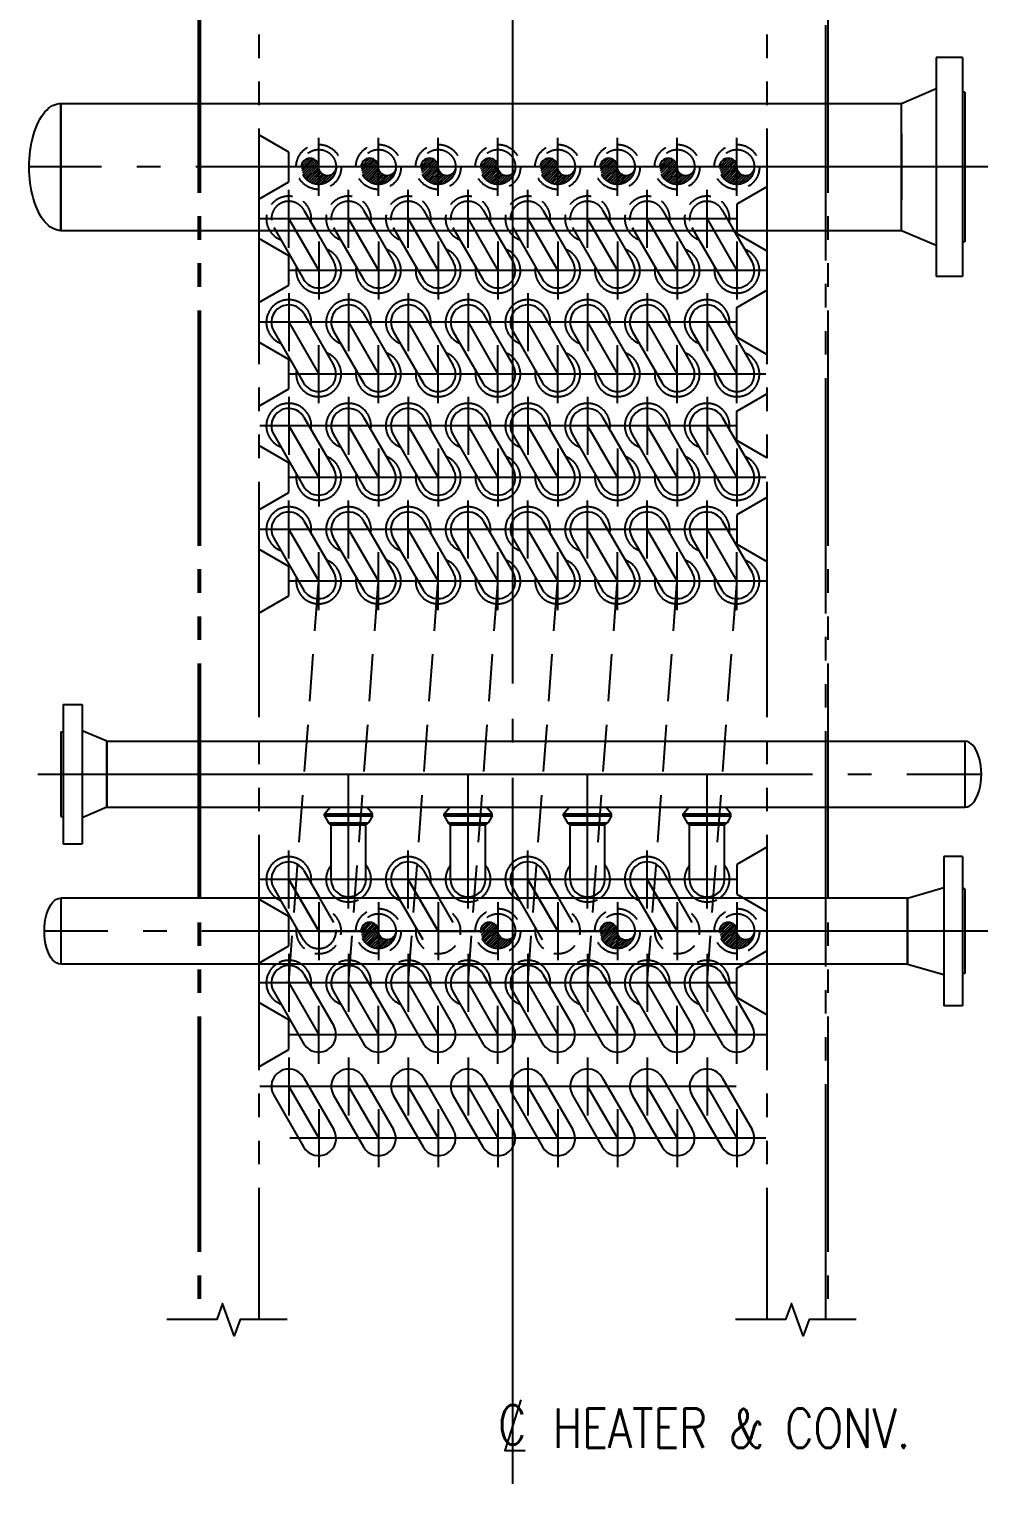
# Model space of a CAD drawing. Header units: millimetres. Extents: x 0 to 91981, y -132907 to 77676.
# Drawn here: x 65649 to 68095, y 48032 to 51741 of the extents above; entities that cross this region are included whole.
import ezdxf
from ezdxf.enums import TextEntityAlignment as Align

# ---------------------------------------------------------------- set-up
doc = ezdxf.new("R2010")
doc.units = ezdxf.units.MM
doc.header["$LTSCALE"] = 60
for name, pattern in [('JNK-CENTER', [34, 30, -1.5, 1, -1.5]), ('JNK-HIDDEN', [3, 2, -1]), ('JNK-PHANTOM', [15, 10, -1, 1, -1, 1, -1])]:
    doc.linetypes.add(name, pattern=pattern)
for name, color, linetype in [('CEN-R', 1, 'JNK-CENTER'), ('CON-G', 3, 'Continuous'), ('CON-W', 7, 'Continuous'), ('CON-Y', 2, 'Continuous'), ('Dim-W', 7, 'Continuous'), ('HID-Y', 2, 'JNK-HIDDEN'), ('PHA-M', 6, 'JNK-PHANTOM'), ('PHA-W', 7, 'JNK-PHANTOM'), ('TITLE', 7, 'Continuous')]:
    doc.layers.add(name, color=color, linetype=linetype)
doc.layers.add('CONT-G', color=3, linetype='Continuous', lineweight=25)
doc.styles.add('SIMPLEX', font='simplex.shx', dxfattribs={"width": 0.8})

# ---------------------------------------------------------------- blocks, each defined once
blk = doc.blocks.new("6'' 600#")
at = {"layer": 'CEN-R'}
blk.add_line((-176.3, 0), (0, 0), dxfattribs=at)
at = {"layer": 'TITLE', "color": 3}
for p, q in [((-111.2, 177.8), (-111.2, -177.8)), ((-111.2, 177.8), (-63.5, 177.8)), ((-63.5, 177.8), (-63.5, -177.8)), ((-117.5, 108), (-117.5, -108)), ((-117.5, 108), (-111.2, 108)), ((0, 84.1), (-63.5, 111)), ((0, -84.2), (0, 84.1)), ((0, 84.1), (0, -84.2)), ((-117.5, -108), (-111.2, -108)), ((0, -84.2), (-63.5, -111)), ((-111.2, -177.8), (-63.5, -177.8))]:
    blk.add_line(p, q, dxfattribs=at)
blk = doc.blocks.new("12'' 600#")
at = {"layer": 'CEN-R'}
blk.add_line((-220.7, 0), (0, 0), dxfattribs=at)
at = {"layer": 'TITLE', "color": 3}
for p, q in [((-155.6, 279.4), (-155.6, -279.4)), ((-155.6, 279.4), (-88.9, 279.4)), ((-88.9, 279.4), (-88.9, -279.4)), ((-162, 190.5), (-162, -190.5)), ((-162, 190.5), (-155.6, 190.5)), ((0, 161.9), (-88.9, 199.7)), ((0, -162), (0, 161.9)), ((0, -84.1), (0, 84.2)), ((0, 84.2), (0, -84.1)), ((0, -162), (-88.9, -199.7)), ((-162, -190.5), (-155.6, -190.5)), ((-155.6, -279.4), (-88.9, -279.4))]:
    blk.add_line(p, q, dxfattribs=at)
blk = doc.blocks.new("6'' 900# SIDE")
at = {"layer": 'CEN-R'}
blk.add_line((204.8, 0), (0, 0), dxfattribs=at)
at = {"layer": 'TITLE', "color": 3}
for p, q in [((92.1, 190.5), (92.1, -190.5)), ((139.7, 190.5), (92.1, 190.5)), ((139.7, 190.5), (139.7, -190.5)), ((0, 84.1), (92.1, 111)), ((0, -84.2), (0, 84.1)), ((0, 84.1), (0, -84.2)), ((146.1, 108), (139.7, 108)), ((146.1, 108), (146.1, -108)), ((0, -84.2), (92.1, -111)), ((146.1, -108), (139.7, -108)), ((139.7, -190.5), (92.1, -190.5))]:
    blk.add_line(p, q, dxfattribs=at)
blk = doc.blocks.new('*U1335')
at = {"layer": 'CEN-R'}
blk.add_line((0, 73.9), (0, -73.9), dxfattribs=at)
blk = doc.blocks.new('*U1336')
at = {"layer": 'Dim-W', "color": 0, "linetype": 'ByBlock', "lineweight": -2, "transparency": 16777216}
for p in [(0, 0), (152.4, 0), (304.8, 0), (457.2, 0), (609.6, 0), (762, 0), (914.4, 0), (1066.8, 0)]:
    blk.add_blockref('*U1335', p, dxfattribs=at)
blk = doc.blocks.new('*U1384')
at = {"layer": 'CEN-R'}
blk.add_line((0, 73.9), (0, -73.9), dxfattribs=at)
blk = doc.blocks.new('*U1385')
at = {"layer": 'Dim-W', "color": 0, "linetype": 'ByBlock', "lineweight": -2, "transparency": 16777216}
for p in [(0, 0), (152.4, 0), (304.8, 0), (457.2, 0), (609.6, 0), (762, 0), (914.4, 0), (1066.8, 0)]:
    blk.add_blockref('*U1384', p, dxfattribs=at)
blk = doc.blocks.new('*U1386')
at = {"layer": 'CEN-R'}
blk.add_line((0, 73.9), (0, -73.9), dxfattribs=at)
blk = doc.blocks.new('*U1387')
at = {"layer": 'Dim-W', "color": 0, "linetype": 'ByBlock', "lineweight": -2, "transparency": 16777216}
for p in [(0, 0), (152.4, 0), (304.8, 0), (457.2, 0), (609.6, 0), (762, 0), (914.4, 0), (1066.8, 0)]:
    blk.add_blockref('*U1386', p, dxfattribs=at)
blk = doc.blocks.new('*U1291')
at = {"layer": 'CEN-R'}
blk.add_line((0, 73.9), (0, -73.9), dxfattribs=at)
blk = doc.blocks.new('*U1292')
at = {"layer": 'Dim-W', "color": 0, "linetype": 'ByBlock', "lineweight": -2, "transparency": 16777216}
for p in [(0, 0), (152.4, 0), (304.8, 0), (457.2, 0), (609.6, 0), (762, 0), (914.4, 0), (1066.8, 0)]:
    blk.add_blockref('*U1291', p, dxfattribs=at)
blk = doc.blocks.new('*U1293')
at = {"layer": 'CEN-R'}
blk.add_line((0, 73.9), (0, -73.9), dxfattribs=at)
blk = doc.blocks.new('*U1294')
at = {"layer": 'Dim-W', "color": 0, "linetype": 'ByBlock', "lineweight": -2, "transparency": 16777216}
for p in [(0, 0), (152.4, 0), (304.8, 0), (457.2, 0), (609.6, 0), (762, 0), (914.4, 0), (1066.8, 0)]:
    blk.add_blockref('*U1293', p, dxfattribs=at)
blk = doc.blocks.new('*U1333')
at = {"layer": 'CEN-R'}
blk.add_line((0, 73.9), (0, -73.9), dxfattribs=at)
blk = doc.blocks.new('*U1334')
at = {"layer": 'Dim-W', "color": 0, "linetype": 'ByBlock', "lineweight": -2, "transparency": 16777216}
for p in [(0, 0), (152.4, 0), (304.8, 0), (457.2, 0), (609.6, 0), (762, 0), (914.4, 0), (1066.8, 0)]:
    blk.add_blockref('*U1333', p, dxfattribs=at)
blk = doc.blocks.new('*U1341')
at = {"layer": 'CEN-R'}
blk.add_line((0, 73.9), (0, -73.9), dxfattribs=at)
blk = doc.blocks.new('*U1342')
at = {"layer": 'Dim-W', "color": 0, "linetype": 'ByBlock', "lineweight": -2, "transparency": 16777216}
for p in [(0, 0), (152.4, 0), (304.8, 0), (457.2, 0), (609.6, 0), (762, 0), (914.4, 0), (1066.8, 0)]:
    blk.add_blockref('*U1341', p, dxfattribs=at)
blk = doc.blocks.new('*U1337')
at = {"layer": 'CEN-R'}
blk.add_line((0, 73.9), (0, -73.9), dxfattribs=at)
blk = doc.blocks.new('*U1338')
at = {"layer": 'Dim-W', "color": 0, "linetype": 'ByBlock', "lineweight": -2, "transparency": 16777216}
for p in [(0, 0), (152.4, 0), (304.8, 0), (457.2, 0), (609.6, 0), (762, 0), (914.4, 0), (1066.8, 0)]:
    blk.add_blockref('*U1337', p, dxfattribs=at)
blk = doc.blocks.new('*U1339')
at = {"layer": 'CEN-R'}
blk.add_line((0, 73.9), (0, -73.9), dxfattribs=at)
blk = doc.blocks.new('*U1340')
at = {"layer": 'Dim-W', "color": 0, "linetype": 'ByBlock', "lineweight": -2, "transparency": 16777216}
for p in [(0, 0), (152.4, 0), (304.8, 0), (457.2, 0), (609.6, 0), (762, 0), (914.4, 0), (1066.8, 0)]:
    blk.add_blockref('*U1339', p, dxfattribs=at)
blk = doc.blocks.new('*U1283')
at = {"layer": 'CEN-R'}
blk.add_line((0, 73.9), (0, -73.9), dxfattribs=at)
blk = doc.blocks.new('*U1284')
at = {"layer": 'Dim-W', "color": 0, "linetype": 'ByBlock', "lineweight": -2, "transparency": 16777216}
for p in [(0, 0), (152.4, 0), (304.8, 0), (457.2, 0), (609.6, 0), (762, 0), (914.4, 0), (1066.8, 0)]:
    blk.add_blockref('*U1283', p, dxfattribs=at)
blk = doc.blocks.new('*U1343')
at = {"layer": 'CEN-R'}
blk.add_line((0, 73.9), (0, -73.9), dxfattribs=at)
blk = doc.blocks.new('*U1344')
at = {"layer": 'Dim-W', "color": 0, "linetype": 'ByBlock', "lineweight": -2, "transparency": 16777216}
for p in [(0, 0), (152.4, 0), (304.8, 0), (457.2, 0), (609.6, 0), (762, 0), (914.4, 0), (1066.8, 0)]:
    blk.add_blockref('*U1343', p, dxfattribs=at)
blk = doc.blocks.new('*U1382')
at = {"layer": 'CEN-R'}
blk.add_line((0, 73.9), (0, -73.9), dxfattribs=at)
blk = doc.blocks.new('*U1383')
at = {"layer": 'Dim-W', "color": 0, "linetype": 'ByBlock', "lineweight": -2, "transparency": 16777216}
for p in [(0, 0), (152.4, 0), (304.8, 0), (457.2, 0), (609.6, 0), (762, 0), (914.4, 0), (1066.8, 0)]:
    blk.add_blockref('*U1382', p, dxfattribs=at)
blk = doc.blocks.new('*U1354')
at = {"layer": 'CEN-R'}
blk.add_line((0, 73.9), (0, -73.9), dxfattribs=at)
blk = doc.blocks.new('*U1355')
at = {"layer": 'Dim-W', "color": 0, "linetype": 'ByBlock', "lineweight": -2, "transparency": 16777216}
for p in [(0, 0), (152.4, 0), (304.8, 0), (457.2, 0), (609.6, 0), (762, 0), (914.4, 0), (1066.8, 0)]:
    blk.add_blockref('*U1354', p, dxfattribs=at)
blk = doc.blocks.new('*U1352')
at = {"layer": 'CEN-R'}
blk.add_line((0, 73.9), (0, -73.9), dxfattribs=at)
blk = doc.blocks.new('*U1353')
at = {"layer": 'Dim-W', "color": 0, "linetype": 'ByBlock', "lineweight": -2, "transparency": 16777216}
for p in [(0, 0), (152.4, 0), (304.8, 0), (457.2, 0), (609.6, 0), (762, 0), (914.4, 0), (1066.8, 0)]:
    blk.add_blockref('*U1352', p, dxfattribs=at)
blk = doc.blocks.new('WELDOLET-3')
at = {"layer": 'CEN-R'}
blk.add_line((0, 0), (0, -44.5), dxfattribs=at)
at = {"layer": 'CONT-G'}
for p, q in [((-44.5, 0), (-51, -5)), ((-44.5, 0), (44.4, 0)), ((44.4, 0), (51, -5)), ((-61.1, -22.5), (-51, -5)), ((-61.1, -22.5), (-61.1, -27.5)), ((-61.1, -22.5), (61.1, -22.5)), ((-61.1, -27.5), (-46.8, -44.5)), ((-61.1, -27.5), (61.1, -27.5)), ((-51, -5), (51, -5)), ((61.1, -27.5), (46.9, -44.5)), ((61.1, -22.5), (51, -5)), ((61.1, -22.5), (61.1, -27.5)), ((-46.8, -44.5), (46.9, -44.5))]:
    blk.add_line(p, q, dxfattribs=at)
blk = doc.blocks.new('cl-mark')
at = {"layer": 'CON-Y'}
blk.add_lwpolyline([(0.508, 1.608), (-0.513, -1.624), (0.786, -1.624)], dxfattribs=at)
at = {"style": 'SIMPLEX', "width": 0.8}
blk.add_attdef('EQUIP-NAME', (2.541, -1.452), '', height=2.5, dxfattribs=at)
at = {"layer": 'CON-Y', "style": 'SIMPLEX', "width": 0.8}
blk.add_text('C', height=2.5, dxfattribs=at).set_placement((-0.047, 0.017), align=Align.MIDDLE)
blk = doc.blocks.new('pipesec')
at = {"layer": 'CON-W'}
for p, q in [((0.121, 0.485), (0.485, 0.121)), ((0.244, 0.437), (0.437, 0.244)), ((0.012, 0), (0.36, -0.347)), ((0.075, 0.011), (0.394, -0.308)), ((0.126, 0.034), (0.425, -0.264)), ((0.169, 0.066), (0.451, -0.216)), ((0.204, 0.105), (0.473, -0.163)), ((0.23, 0.153), (0.489, -0.105)), ((0.247, 0.211), (0.498, -0.041)), ((0.248, 0.284), (0.499, 0.033)), ((-0.25, -0.258), (-0.008, -0.5)), ((-0.243, -0.191), (0.063, -0.496)), ((-0.227, -0.355), (-0.105, -0.477)), ((-0.223, -0.136), (0.125, -0.484)), ((-0.193, -0.092), (0.181, -0.466)), ((-0.156, -0.055), (0.232, -0.443)), ((-0.111, -0.026), (0.279, -0.415)), ((-0.056, -0.006), (0.321, -0.383))]:
    blk.add_line(p, q, dxfattribs=at)
blk.add_lwpolyline([(0, 0.5, -1), (0, 0, 1), (0, -0.5, 1)], format="xyb", dxfattribs=at)

msp = doc.modelspace()

# ---------------------------------------------------------------- linework, layer by layer
at = {"linetype": 'Continuous'}
for points in [[(66307.99294, 48451.44928), (66187.99294, 48451.44928), (66172.99294, 48410.23712), (66142.99294, 48492.66145), (66127.99294, 48451.44928), (66000.49294, 48451.44928)], [(67758.99294, 48451.44928), (67638.99294, 48451.44928), (67623.99294, 48410.23712), (67593.99294, 48492.66145), (67578.99294, 48451.44928), (67451.49294, 48451.44928)]]:
    msp.add_lwpolyline(points, dxfattribs=at)
at = {"layer": 'CEN-R'}
for p, q in [((66883.49294, 48032.46483), (66883.49294, 53433.46069)), ((67874.54294, 51389.63829), (65649.48251, 51389.63829)), ((67528.93877, 51389.63829), (66314.24711, 51389.63829)), ((67452.73877, 51257.63829), (66238.04711, 51257.63829)), ((66311.99294, 51257.63932), (66388.19294, 51125.63932)), ((66464.39294, 51257.63932), (66540.59294, 51125.63932)), ((66616.79294, 51257.63932), (66692.99294, 51125.63932)), ((66769.19294, 51257.63932), (66845.39294, 51125.63932)), ((66921.59294, 51257.63932), (66997.79294, 51125.63932)), ((67073.99294, 51257.63932), (67150.19294, 51125.63932)), ((67226.39294, 51257.63932), (67302.59294, 51125.63932)), ((67378.79294, 51257.63932), (67454.99294, 51125.63932)), ((67528.93877, 51125.63829), (66314.24711, 51125.63829)), ((67452.73877, 50993.63829), (66238.04711, 50993.63829)), ((66311.99294, 50993.63932), (66388.19294, 50861.63932)), ((66464.39294, 50993.63932), (66540.59294, 50861.63932)), ((66616.79294, 50993.63932), (66692.99294, 50861.63932)), ((66769.19294, 50993.63932), (66845.39294, 50861.63932)), ((66921.59294, 50993.63932), (66997.79294, 50861.63932)), ((67073.99294, 50993.63932), (67150.19294, 50861.63932)), ((67226.39294, 50993.63932), (67302.59294, 50861.63932)), ((67378.79294, 50993.63932), (67454.99294, 50861.63932)), ((67528.93877, 50861.63829), (66314.24711, 50861.63829)), ((67452.73877, 50729.63829), (66238.04711, 50729.63829)), ((66311.99294, 50729.63932), (66388.19294, 50597.63932)), ((66464.39294, 50729.63932), (66540.59294, 50597.63932)), ((66616.79294, 50729.63932), (66692.99294, 50597.63932)), ((66769.19294, 50729.63932), (66845.39294, 50597.63932)), ((66921.59294, 50729.63932), (66997.79294, 50597.63932)), ((67073.99294, 50729.63932), (67150.19294, 50597.63932)), ((67226.39294, 50729.63932), (67302.59294, 50597.63932)), ((67378.79294, 50729.63932), (67454.99294, 50597.63932)), ((67528.93877, 50597.63829), (66314.24711, 50597.63829)), ((67452.73877, 50465.63829), (66238.04711, 50465.63829)), ((66311.99294, 50465.63829), (66388.19294, 50333.63829)), ((66464.39294, 50465.63829), (66540.59294, 50333.63829)), ((66616.79294, 50465.63829), (66692.99294, 50333.63829)), ((66769.19294, 50465.63829), (66845.39294, 50333.63829)), ((66921.59294, 50465.63829), (66997.79294, 50333.63829)), ((67073.99294, 50465.63829), (67150.19294, 50333.63829)), ((67226.39294, 50465.63829), (67302.59294, 50333.63829)), ((67378.79294, 50465.63829), (67454.99294, 50333.63829)), ((67528.93877, 50333.63829), (66314.24711, 50333.63829)), ((65847.99294, 49841.63829), (68078.49294, 49841.63829)), ((66464.39294, 49499.69246), (66464.39294, 49841.63829)), ((66769.19294, 49499.69246), (66769.19294, 49841.63829)), ((67073.99294, 49499.69254), (67073.99294, 49841.63836)), ((67378.79294, 49499.69253), (67378.79294, 49841.63836)), ((66311.99294, 49499.69246), (66311.99294, 49647.58412)), ((66616.79294, 49499.69246), (66616.79294, 49647.58412)), ((66769.19294, 49499.69246), (66769.19294, 49647.58412)), ((66921.59294, 49499.69246), (66921.59294, 49647.58412)), ((67073.99294, 49499.69246), (67073.99294, 49647.58412)), ((67226.39294, 49499.69246), (67226.39294, 49647.58412)), ((67378.79294, 49499.69246), (67378.79294, 49647.58412)), ((67452.73877, 49573.63829), (66238.04711, 49573.63829)), ((66388.19294, 49441.63829), (66311.99294, 49573.63829)), ((66692.99294, 49441.63829), (66616.79294, 49573.63829)), ((66997.79294, 49441.63829), (66921.59294, 49573.63829)), ((67302.59294, 49441.63829), (67226.39294, 49573.63829)), ((67890.44294, 49441.63829), (65688.49294, 49441.63829)), ((67528.93877, 49441.63829), (66314.24711, 49441.63829)), ((67452.73877, 49309.63829), (66238.04711, 49309.63829)), ((66311.99293, 49309.63814), (66388.19293, 49177.63814)), ((66464.39293, 49309.63814), (66540.59293, 49177.63814)), ((66616.79293, 49309.63814), (66692.99293, 49177.63814)), ((66769.19293, 49309.63814), (66845.39293, 49177.63814)), ((66921.59293, 49309.63814), (66997.79293, 49177.63814)), ((67073.99293, 49309.63814), (67150.19293, 49177.63814)), ((67226.39293, 49309.63814), (67302.59293, 49177.63814)), ((67378.79293, 49309.63814), (67454.99293, 49177.63814)), ((67528.93877, 49177.63829), (66314.24711, 49177.63829)), ((67452.73877, 49045.63829), (66238.04711, 49045.63829)), ((66311.99294, 49045.63843), (66388.19294, 48913.63843)), ((66464.39294, 49045.63843), (66540.59294, 48913.63843)), ((66616.79294, 49045.63843), (66692.99294, 48913.63843)), ((66769.19294, 49045.63843), (66845.39294, 48913.63843)), ((66921.59294, 49045.63843), (66997.79294, 48913.63843)), ((67073.99294, 49045.63843), (67150.19294, 48913.63843)), ((67226.39294, 49045.63843), (67302.59294, 48913.63843)), ((67378.79294, 49045.63843), (67454.99294, 48913.63843)), ((67528.93877, 48913.63843), (66314.24711, 48913.63843)), ((67528.93877, 48913.63829), (66314.24711, 48913.63829))]:
    msp.add_line(p, q, dxfattribs=at)
for points in [[(66464.39294, 49573.63829), (66311.99294, 49573.63829), (66388.19294, 49441.63829), (66540.59294, 49441.63829)], [(66769.19294, 49573.63829), (66616.79294, 49573.63829), (66692.99294, 49441.63829), (66845.39294, 49441.63829)], [(67073.99294, 49573.63829), (66921.59294, 49573.63829), (66997.79294, 49441.63829), (67150.19294, 49441.63829)], [(67378.79294, 49573.63829), (67226.39294, 49573.63829), (67302.59294, 49441.63829), (67454.99294, 49441.63829)]]:
    msp.add_lwpolyline(points, dxfattribs=at)
at = {"layer": 'CON-G'}
for p, q in [((65730.49294, 51551.58829), (67874.54294, 51551.58829)), ((65730.49294, 51551.58829), (65730.49294, 51227.68829)), ((65730.49294, 51227.68829), (65730.49294, 51551.58829)), ((65730.49294, 51227.68829), (67874.54294, 51227.68829)), ((65847.99294, 49925.78829), (68036.49294, 49925.78829)), ((68036.49294, 49925.78829), (68036.49294, 49757.48829)), ((65847.99294, 49757.48829), (68036.49294, 49757.48829)), ((66350.48906, 49595.86105), (66390.94016, 49525.78829)), ((66655.28906, 49595.86105), (66695.74016, 49525.78829)), ((66960.08906, 49595.86105), (67000.54016, 49525.78829)), ((67264.88906, 49595.86105), (67305.34016, 49525.78829)), ((66273.49685, 49551.41548), (66288.29073, 49525.78829)), ((66578.29685, 49551.41548), (66593.09073, 49525.78829)), ((66883.09685, 49551.41548), (66897.89073, 49525.78829)), ((67187.89685, 49551.41548), (67202.69073, 49525.78829)), ((67890.44294, 49525.78829), (65730.49294, 49525.78829)), ((65730.49294, 49525.78829), (65730.49294, 49357.48829)), ((67890.44294, 49357.48829), (65730.49294, 49357.48829))]:
    msp.add_line(p, q, dxfattribs=at)
at = {"layer": 'CON-G', "extrusion": (0, 0, -1)}
for centre, major_axis, ratio in [((65730.49294, 51389.63829), (0, 161.95), 0.50021878), ((65730.49294, 49441.63829), (0, 84.15), 0.4991087344)]:
    msp.add_ellipse(centre, major_axis=major_axis, ratio=ratio, start_param=3.1415926536, end_param=6.2831853072, dxfattribs=at)
at = {"layer": 'CON-G'}
msp.add_ellipse((68036.49294, 49841.63829), major_axis=(0, 84.15), ratio=0.4991087344, start_param=3.1415926536, end_param=6.2831853072, dxfattribs=at)
at = {"layer": 'CONT-G'}
for p, q in [((66350.48906, 49067.86119), (66426.68907, 48935.86103)), ((66502.88906, 49067.86119), (66579.08907, 48935.86103)), ((66655.28906, 49067.86119), (66731.48907, 48935.86103)), ((66807.68906, 49067.86119), (66883.88907, 48935.86103)), ((66960.08906, 49067.86119), (67036.28907, 48935.86103)), ((67112.48906, 49067.86119), (67188.68907, 48935.86103)), ((67264.88906, 49067.86119), (67341.08907, 48935.86103)), ((67417.28906, 49067.86119), (67493.48907, 48935.86103)), ((66273.49682, 49023.41567), (66349.69681, 48891.41555)), ((66425.89682, 49023.41567), (66502.09681, 48891.41555)), ((66578.29682, 49023.41567), (66654.49681, 48891.41555)), ((66730.69682, 49023.41567), (66806.89681, 48891.41555)), ((66883.09682, 49023.41567), (66959.29681, 48891.41555)), ((67035.49682, 49023.41567), (67111.69681, 48891.41555)), ((67187.89682, 49023.41567), (67264.09681, 48891.41555)), ((67340.29682, 49023.41567), (67416.49681, 48891.41555))]:
    msp.add_line(p, q, dxfattribs=at)
for centre, start, end in [((66388.19294, 51125.63932), 209.99666777, 29.99666777), ((66540.59294, 51125.63932), 209.99666777, 29.99666777), ((66692.99294, 51125.63932), 209.99666777, 29.99666777), ((66845.39294, 51125.63932), 209.99666777, 29.99666777), ((66997.79294, 51125.63932), 209.99666777, 29.99666777), ((67150.19294, 51125.63932), 209.99666777, 29.99666777), ((67302.59294, 51125.63932), 209.99666777, 29.99666777), ((67454.99294, 51125.63932), 209.99666777, 29.99666777), ((66311.99294, 50993.63932), 29.99666777, 209.99666777), ((66464.39294, 50993.63932), 29.99666777, 209.99666777), ((66616.79294, 50993.63932), 29.99666777, 209.99666777), ((66769.19294, 50993.63932), 29.99666777, 209.99666777), ((66921.59294, 50993.63932), 29.99666777, 209.99666777), ((67073.99294, 50993.63932), 29.99666777, 209.99666777), ((67226.39294, 50993.63932), 29.99666777, 209.99666777), ((67378.79294, 50993.63932), 29.99666777, 209.99666777), ((66388.19294, 50861.63932), 209.99666777, 29.99666777), ((66540.59294, 50861.63932), 209.99666777, 29.99666777), ((66692.99294, 50861.63932), 209.99666777, 29.99666777), ((66845.39294, 50861.63932), 209.99666777, 29.99666777), ((66997.79294, 50861.63932), 209.99666777, 29.99666777), ((67150.19294, 50861.63932), 209.99666777, 29.99666777), ((67302.59294, 50861.63932), 209.99666777, 29.99666777), ((67454.99294, 50861.63932), 209.99666777, 29.99666777), ((66311.99294, 50729.63932), 29.99666777, 209.99666777), ((66464.39294, 50729.63932), 29.99666777, 209.99666777), ((66616.79294, 50729.63932), 29.99666777, 209.99666777), ((66769.19294, 50729.63932), 29.99666777, 209.99666777), ((66921.59294, 50729.63932), 29.99666777, 209.99666777), ((67073.99294, 50729.63932), 29.99666777, 209.99666777), ((67226.39294, 50729.63932), 29.99666777, 209.99666777), ((67378.79294, 50729.63932), 29.99666777, 209.99666777), ((66388.19294, 50597.63932), 209.99666777, 29.99666777), ((66540.59294, 50597.63932), 209.99666777, 29.99666777), ((66692.99294, 50597.63932), 209.99666777, 29.99666777), ((66845.39294, 50597.63932), 209.99666777, 29.99666777), ((66997.79294, 50597.63932), 209.99666777, 29.99666777), ((67150.19294, 50597.63932), 209.99666777, 29.99666777), ((67302.59294, 50597.63932), 209.99666777, 29.99666777), ((67454.99294, 50597.63932), 209.99666777, 29.99666777), ((66311.99294, 50465.63829), 29.99666777, 209.99666777), ((66464.39294, 50465.63829), 29.99666777, 209.99666777), ((66616.79294, 50465.63829), 29.99666777, 209.99666777), ((66769.19294, 50465.63829), 29.99666777, 209.99666777), ((66921.59294, 50465.63829), 29.99666777, 209.99666777), ((67073.99294, 50465.63829), 29.99666777, 209.99666777), ((67226.39294, 50465.63829), 29.99666777, 209.99666777), ((67378.79294, 50465.63829), 29.99666777, 209.99666777), ((66388.19294, 50333.63829), 209.99666777, 29.99666777), ((66540.59294, 50333.63829), 209.99666777, 29.99666777), ((66692.99294, 50333.63829), 209.99666777, 29.99666777), ((66845.39294, 50333.63829), 209.99666777, 29.99666777), ((66997.79294, 50333.63829), 209.99666777, 29.99666777), ((67150.19294, 50333.63829), 209.99666777, 29.99666777), ((67302.59294, 50333.63829), 209.99666777, 29.99666777), ((67454.99294, 50333.63829), 209.99666777, 29.99666777), ((66311.99294, 49573.63829), 29.99666777, 209.99666777), ((66616.79294, 49573.63829), 29.99666777, 209.99675456), ((66921.59294, 49573.63829), 29.99666777, 209.99674299), ((67226.39294, 49573.63829), 29.99666777, 209.99674345), ((66464.39294, 49573.63835), 178.74773705, 0), ((66464.39294, 49573.63829), 178.74773705, 0.00011755), ((66769.19294, 49573.63829), 180, 0), ((67073.99294, 49573.63829), 180, 0), ((67378.79294, 49573.63829), 180, 0), ((66311.99293, 49309.63814), 29.99666777, 209.99666777), ((66464.39293, 49309.63814), 29.99666777, 209.99666777), ((66616.79293, 49309.63814), 29.99666777, 209.99666777), ((66769.19293, 49309.63814), 29.99666777, 209.99666777), ((66921.59293, 49309.63814), 29.99666777, 209.99666777), ((67073.99293, 49309.63814), 29.99666777, 209.99666777), ((67226.39293, 49309.63814), 29.99666777, 209.99666777), ((67378.79293, 49309.63814), 29.99666777, 209.99666777), ((66388.19293, 49177.63814), 209.99666777, 29.99666777), ((66540.59293, 49177.63814), 209.99666777, 29.99666777), ((66692.99293, 49177.63814), 209.99666777, 29.99666777), ((66845.39293, 49177.63814), 209.99666777, 29.99666777), ((66997.79293, 49177.63814), 209.99666777, 29.99666777), ((67150.19293, 49177.63814), 209.99666777, 29.99666777), ((67302.59293, 49177.63814), 209.99666777, 29.99666777), ((67454.99293, 49177.63814), 209.99666777, 29.99666777), ((66311.99294, 49045.63843), 29.99666777, 209.99666777), ((66464.39294, 49045.63843), 29.99666777, 209.99666777), ((66616.79294, 49045.63843), 29.99666777, 209.99666777), ((66769.19294, 49045.63843), 29.99666777, 209.99666777), ((66921.59294, 49045.63843), 29.99666777, 209.99666777), ((67073.99294, 49045.63843), 29.99666777, 209.99666777), ((67226.39294, 49045.63843), 29.99666777, 209.99666777), ((67378.79294, 49045.63843), 29.99666777, 209.99666777), ((66388.19294, 48913.63829), 209.99664106, 29.99664106), ((66540.59294, 48913.63829), 209.99664106, 29.99664106), ((66692.99294, 48913.63829), 209.99664106, 29.99664106), ((66845.39294, 48913.63829), 209.99664106, 29.99664106), ((66997.79294, 48913.63829), 209.99664106, 29.99664106), ((67150.19294, 48913.63829), 209.99664106, 29.99664106), ((67302.59294, 48913.63829), 209.99664106, 29.99664106), ((67454.99294, 48913.63829), 209.99664106, 29.99664106)]:
    msp.add_arc(centre, 44.45, start, end, dxfattribs=at)
at = {"layer": 'HID-Y'}
for p, q in [((66350.48906, 51279.86208), (66380.60757, 51227.68829)), ((66502.88847, 51279.86311), (66533.00697, 51227.68932)), ((66655.28906, 51279.86208), (66685.40757, 51227.68829)), ((66807.68906, 51279.86208), (66837.80757, 51227.68829)), ((66960.08906, 51279.86208), (66990.20757, 51227.68829)), ((67112.48906, 51279.86208), (67142.60757, 51227.68829)), ((67264.88906, 51279.86208), (67295.00757, 51227.68829)), ((67417.28847, 51279.86311), (67447.40697, 51227.68932)), ((66311.99293, 49309.63814), (66388.19302, 50333.63829)), ((66464.39293, 49309.63814), (66540.59302, 50333.63829)), ((66616.79293, 49309.63814), (66692.99302, 50333.63829)), ((66769.19293, 49309.63814), (66845.39302, 50333.63829)), ((66921.59293, 49309.63814), (66997.79302, 50333.63829)), ((67073.99293, 49309.63814), (67150.19302, 50333.63829)), ((67226.39293, 49309.63814), (67302.59302, 50333.63829)), ((67378.79293, 49309.63814), (67454.99302, 50333.63829)), ((66349.69682, 49419.41553), (66288.29073, 49525.78829)), ((66426.68906, 49463.86105), (66390.94016, 49525.78829)), ((66654.49682, 49419.41553), (66593.09073, 49525.78829)), ((66731.48906, 49463.86105), (66695.74016, 49525.78829)), ((66959.29682, 49419.41553), (66897.89073, 49525.78829)), ((67036.28906, 49463.86105), (67000.54016, 49525.78829)), ((67264.09682, 49419.41553), (67202.69073, 49525.78829)), ((67341.08906, 49463.86105), (67305.34016, 49525.78829))]:
    msp.add_line(p, q, dxfattribs=at)
at = {"layer": 'HID-Y', "ltscale": 0.5}
for centre in [(66388.19294, 51389.63829), (66540.59294, 51389.63829), (66692.99294, 51389.63829), (66845.39294, 51389.63829), (66997.79294, 51389.63829), (67150.19294, 51389.63829), (67302.59294, 51389.63829), (67454.99294, 51389.63829), (66540.59294, 49441.63829), (66845.39294, 49441.63829), (67150.19294, 49441.63829), (67454.99294, 49441.63829)]:
    msp.add_circle(centre, 57.45, dxfattribs=at)
at = {"layer": 'HID-Y'}
for centre in [(66388.19294, 51389.63829), (66540.59294, 51389.63829), (66692.99294, 51389.63829), (66845.39294, 51389.63829), (66997.79294, 51389.63829), (67150.19294, 51389.63829), (67302.59294, 51389.63829), (67454.99294, 51389.63829), (66540.59294, 49441.63829), (66845.39294, 49441.63829), (67150.19294, 49441.63829), (67454.99294, 49441.63829)]:
    msp.add_circle(centre, 44.45, dxfattribs=at)
at = {"layer": 'HID-Y', "ltscale": 0.5}
for centre, start, end in [((66311.99294, 51257.63932), 350.68545795, 211.42223536), ((66464.39235, 51257.64035), 350.68545795, 211.42223536), ((66616.79294, 51257.63932), 350.68545795, 211.42223536), ((66769.19294, 51257.63932), 350.68545795, 211.42223536), ((66921.59294, 51257.63932), 350.68545795, 211.42223536), ((67073.99294, 51257.63932), 350.68545795, 211.42223536), ((67226.39294, 51257.63932), 350.68545795, 211.42223536), ((67378.79235, 51257.64035), 350.68545795, 211.42223536), ((66464.39294, 49573.63829), 236.39761167, 303.60238833), ((66769.19294, 49573.63829), 236.39761167, 303.60238833), ((67073.99294, 49573.63829), 236.39761167, 303.60238833), ((67378.79294, 49573.63829), 236.39761167, 303.60238833), ((66388.19294, 49441.63829), 170.68545795, 69.30787759), ((66692.99294, 49441.63829), 170.68545795, 69.30787759), ((66997.79294, 49441.63829), 170.68545795, 69.30787759), ((67302.59294, 49441.63829), 170.68545795, 69.30787759), ((66311.99292, 49309.63816), 56.39788667, 123.60211333), ((66464.39292, 49309.63816), 56.39788667, 123.60211333), ((66616.79292, 49309.63799), 56.39788667, 123.60211333), ((66769.19291, 49309.63799), 56.39788667, 123.60211333), ((66921.59292, 49309.63799), 56.39788667, 123.60211333), ((67073.99291, 49309.63799), 56.39788667, 123.60211333), ((67226.39292, 49309.63799), 56.39788667, 123.60211333), ((67378.79292, 49309.63816), 56.39788667, 123.60211333)]:
    msp.add_arc(centre, 57.45, start, end, dxfattribs=at)
at = {"layer": 'HID-Y'}
for centre, start, end in [((66311.99294, 51257.63932), 29.99666777, 209.99666777), ((66464.39235, 51257.64035), 29.99666777, 209.99666777), ((66616.79294, 51257.63932), 29.99666777, 209.99666777), ((66769.19294, 51257.63932), 29.99666777, 209.99666777), ((66921.59294, 51257.63932), 29.99666777, 209.99666777), ((67073.99294, 51257.63932), 29.99666777, 209.99666777), ((67226.39294, 51257.63932), 29.99666777, 209.99666777), ((67378.79235, 51257.64035), 29.99666777, 209.99666777), ((66388.19294, 49441.63829), 209.99666777, 29.99666777)]:
    msp.add_arc(centre, 44.45, start, end, dxfattribs=at)
at = {"layer": 'PHA-M'}
for p, q in [((66235.49294, 53287.30559), (66235.49294, 48451.44928)), ((67531.49294, 53287.30559), (67531.49294, 48451.44928))]:
    msp.add_line(p, q, dxfattribs=at)
for points in [[(66235.49294, 51307.971), (66311.99294, 51352.13829), (66311.99294, 51427.13829), (66235.49294, 51471.30559)], [(67531.49294, 51339.30559), (67454.99294, 51295.13829), (67454.99294, 51220.13829), (67531.49294, 51175.971)], [(66235.49294, 51043.971), (66311.99294, 51088.13829), (66311.99294, 51163.13829), (66235.49294, 51207.30559)], [(67531.49294, 50911.971), (67454.99294, 50956.13829), (67454.99294, 51031.13829), (67531.49294, 51075.30559)], [(66235.49294, 50779.971), (66311.99294, 50824.13829), (66311.99294, 50899.13829), (66235.49294, 50943.30559)], [(67531.49294, 50647.971), (67454.99294, 50692.13829), (67454.99294, 50767.13829), (67531.49294, 50811.30559)], [(66235.49294, 50515.971), (66311.99294, 50560.13829), (66311.99294, 50635.13829), (66235.49294, 50679.30559)], [(67531.49294, 50547.30559), (67454.99294, 50503.13829), (67454.99294, 50428.13829), (67531.49294, 50383.971)], [(66235.49294, 50251.971), (66311.99294, 50296.13829), (66311.99294, 50371.13829), (66235.49294, 50415.30559)], [(67531.49294, 49655.30559), (67454.99294, 49611.13829), (67454.99294, 49536.13829), (67531.49294, 49491.971)], [(66235.49294, 49359.971), (66311.99294, 49404.13829), (66311.99294, 49479.13829), (66235.49294, 49523.30559)], [(67531.49294, 49227.971), (67454.99294, 49272.13829), (67454.99294, 49347.13829), (67531.49294, 49391.30559)], [(66235.49294, 49095.971), (66311.99294, 49140.13829), (66311.99294, 49215.13829), (66235.49294, 49259.30559)]]:
    msp.add_lwpolyline(points, dxfattribs=at)
at = {"layer": 'PHA-W'}
for p, q in [((66080.49294, 53723.99653), (66080.49294, 48451.44928)), ((66085.49294, 53723.99653), (66085.49294, 48451.44928)), ((66085.49294, 53723.99653), (66085.49294, 48451.44928)), ((67681.49294, 48451.44928), (67681.49294, 53723.99653)), ((67686.49294, 53723.99653), (67686.49294, 48451.44928))]:
    msp.add_line(p, q, dxfattribs=at)
at = {"layer": 'PHA-W', "ltscale": 0.5}
for centre, start, end in [((66311.99354, 51257.63829), 211.42223536, 249.30787759), ((66464.39294, 51257.63932), 211.42223536, 249.30787759), ((66464.39294, 51257.63932), 211.42223536, 249.30787759), ((66616.79354, 51257.63829), 211.42223536, 249.30787759), ((66769.19354, 51257.63829), 211.42223536, 249.30787759), ((66921.59354, 51257.63829), 211.42223536, 249.30787759), ((67073.99354, 51257.63829), 211.42223536, 249.30787759), ((67226.39354, 51257.63829), 211.42223536, 249.30787759), ((67378.79294, 51257.63932), 211.42223536, 249.30787759), ((66388.19294, 51125.63932), 170.68545795, 69.30787759), ((66540.59294, 51125.63932), 170.68545795, 69.30787759), ((66692.99294, 51125.63932), 170.68545795, 69.30787759), ((66845.39294, 51125.63932), 170.68545795, 69.30787759), ((66997.79294, 51125.63932), 170.68545795, 69.30787759), ((67150.19294, 51125.63932), 170.68545795, 69.30787759), ((67302.59294, 51125.63932), 170.68545795, 69.30787759), ((67454.99294, 51125.63932), 170.68545795, 69.30787759), ((66311.99294, 50993.63932), 350.68545795, 249.30787759), ((66464.39294, 50993.63932), 350.68545795, 249.30787759), ((66616.79294, 50993.63932), 350.68545795, 249.30787759), ((66769.19294, 50993.63932), 350.68545795, 249.30787759), ((66921.59294, 50993.63932), 350.68545795, 249.30787759), ((67073.99294, 50993.63932), 350.68545795, 249.30787759), ((67226.39294, 50993.63932), 350.68545795, 249.30787759), ((67378.79294, 50993.63932), 350.68545795, 249.30787759), ((66388.19294, 50861.63932), 170.68545795, 69.30787759), ((66540.59294, 50861.63932), 170.68545795, 69.30787759), ((66692.99294, 50861.63932), 170.68545795, 69.30787759), ((66845.39294, 50861.63932), 170.68545795, 69.30787759), ((66997.79294, 50861.63932), 170.68545795, 69.30787759), ((67150.19294, 50861.63932), 170.68545795, 69.30787759), ((67302.59294, 50861.63932), 170.68545795, 69.30787759), ((67454.99294, 50861.63932), 170.68545795, 69.30787759), ((66311.99294, 50729.63932), 350.68545795, 249.30787759), ((66464.39294, 50729.63932), 350.68545795, 249.30787759), ((66616.79294, 50729.63932), 350.68545795, 249.30787759), ((66769.19294, 50729.63932), 350.68545795, 249.30787759), ((66921.59294, 50729.63932), 350.68545795, 249.30787759), ((67073.99294, 50729.63932), 350.68545795, 249.30787759), ((67226.39294, 50729.63932), 350.68545795, 249.30787759), ((67378.79294, 50729.63932), 350.68545795, 249.30787759), ((66388.19294, 50597.63932), 170.68545795, 69.30787759), ((66540.59294, 50597.63932), 170.68545795, 69.30787759), ((66692.99294, 50597.63932), 170.68545795, 69.30787759), ((66845.39294, 50597.63932), 170.68545795, 69.30787759), ((66997.79294, 50597.63932), 170.68545795, 69.30787759), ((67150.19294, 50597.63932), 170.68545795, 69.30787759), ((67302.59294, 50597.63932), 170.68545795, 69.30787759), ((67454.99294, 50597.63932), 170.68545795, 69.30787759), ((66311.99294, 50465.63829), 350.68545795, 249.30787759), ((66464.39294, 50465.63829), 350.68545795, 249.30787759), ((66616.79294, 50465.63829), 350.68545795, 249.30787759), ((66769.19294, 50465.63829), 350.68545795, 249.30787759), ((66921.59294, 50465.63829), 350.68545795, 249.30787759), ((67073.99294, 50465.63829), 350.68545795, 249.30787759), ((67226.39294, 50465.63829), 350.68545795, 249.30787759), ((67378.79294, 50465.63829), 350.68545795, 249.30787759), ((66388.19294, 50333.63829), 170.68545795, 69.30787759), ((66540.59294, 50333.63829), 170.68545795, 69.30787759), ((66692.99294, 50333.63829), 170.68545795, 69.30787759), ((66845.39294, 50333.63829), 170.68545795, 69.30787759), ((66997.79294, 50333.63829), 170.68545795, 69.30787759), ((67150.19294, 50333.63829), 170.68545795, 69.30787759), ((67302.59294, 50333.63829), 170.68545795, 69.30787759), ((67454.99294, 50333.63829), 170.68545795, 69.30787759), ((66311.99294, 49573.63829), 350.68545795, 249.30787759), ((66616.79294, 49573.63829), 350.68545795, 249.30787759), ((66921.59294, 49573.63829), 350.68545795, 249.30787759), ((67226.39294, 49573.63829), 350.68545795, 249.30787759), ((66464.39294, 49573.63829), 140.67208094, 236.39761167), ((66464.39294, 49573.63829), 303.60238833, 39.31120982), ((66769.19294, 49573.63829), 140.67208094, 236.39761167), ((66769.19294, 49573.63829), 303.60238833, 39.31120982), ((67073.99294, 49573.63829), 140.67208094, 236.39761167), ((67073.99294, 49573.63829), 303.60238833, 39.31120982), ((67378.79294, 49573.63829), 140.67208094, 236.39761167), ((67378.79294, 49573.63829), 303.60238833, 39.31120982), ((66311.99293, 49309.63814), 123.60211333, 249.30787759), ((66311.99293, 49309.63814), 350.68545795, 56.39788667), ((66464.39293, 49309.63814), 123.60211333, 249.30787759), ((66464.39293, 49309.63814), 350.68545795, 56.39788667), ((66616.79293, 49309.63797), 123.60211333, 249.30787759), ((66616.79293, 49309.63797), 350.68545795, 56.39788667), ((66769.19292, 49309.63797), 123.60211333, 249.30787759), ((66769.19292, 49309.63797), 350.68545795, 56.39788667), ((66921.59293, 49309.63797), 123.60211333, 249.30787759), ((66921.59293, 49309.63797), 350.68545795, 56.39788667), ((67073.99292, 49309.63797), 123.60211333, 249.30787759), ((67073.99292, 49309.63797), 350.68545795, 56.39788667), ((67226.39293, 49309.63797), 123.60211333, 249.30787759), ((67226.39293, 49309.63797), 350.68545795, 56.39788667), ((67378.79293, 49309.63814), 123.60211333, 249.30787759), ((67378.79293, 49309.63814), 350.68545795, 56.39788667)]:
    msp.add_arc(centre, 57.45, start, end, dxfattribs=at)
at = {"layer": 'TITLE', "color": 3}
for p, q in [((67874.54294, 51227.68829), (67874.54294, 51551.58829)), ((66273.49682, 51235.41656), (66349.69682, 51103.41656)), ((66380.60757, 51227.68829), (66426.68906, 51147.86208)), ((66425.89682, 51235.41656), (66502.09682, 51103.41656)), ((66533.00697, 51227.68932), (66579.08847, 51147.86311)), ((66578.29682, 51235.41656), (66654.49682, 51103.41656)), ((66685.40757, 51227.68829), (66731.48906, 51147.86208)), ((66730.69682, 51235.41656), (66806.89682, 51103.41656)), ((66837.80757, 51227.68829), (66883.88906, 51147.86208)), ((66883.09682, 51235.41656), (66959.29682, 51103.41656)), ((66990.20757, 51227.68829), (67036.28906, 51147.86208)), ((67035.49682, 51235.41656), (67111.69682, 51103.41656)), ((67142.60757, 51227.68829), (67188.68906, 51147.86208)), ((67187.89682, 51235.41656), (67264.09682, 51103.41656)), ((67295.00757, 51227.68829), (67341.08906, 51147.86208)), ((67340.29682, 51235.41656), (67416.49682, 51103.41656)), ((67447.40697, 51227.68932), (67493.48847, 51147.86311)), ((66350.48906, 51015.86208), (66426.68906, 50883.86208)), ((66502.88906, 51015.86208), (66579.08906, 50883.86208)), ((66655.28906, 51015.86208), (66731.48906, 50883.86208)), ((66807.68906, 51015.86208), (66883.88906, 50883.86208)), ((66960.08906, 51015.86208), (67036.28906, 50883.86208)), ((67112.48906, 51015.86208), (67188.68906, 50883.86208)), ((67264.88906, 51015.86208), (67341.08906, 50883.86208)), ((67417.28906, 51015.86208), (67493.48906, 50883.86208)), ((66273.49682, 50971.41656), (66349.69682, 50839.41656)), ((66425.89682, 50971.41656), (66502.09682, 50839.41656)), ((66578.29682, 50971.41656), (66654.49682, 50839.41656)), ((66730.69682, 50971.41656), (66806.89682, 50839.41656)), ((66883.09682, 50971.41656), (66959.29682, 50839.41656)), ((67035.49682, 50971.41656), (67111.69682, 50839.41656)), ((67187.89682, 50971.41656), (67264.09682, 50839.41656)), ((67340.29682, 50971.41656), (67416.49682, 50839.41656)), ((66350.48906, 50751.86208), (66426.68906, 50619.86208)), ((66502.88906, 50751.86208), (66579.08906, 50619.86208)), ((66655.28906, 50751.86208), (66731.48906, 50619.86208)), ((66807.68906, 50751.86208), (66883.88906, 50619.86208)), ((66960.08906, 50751.86208), (67036.28906, 50619.86208)), ((67112.48906, 50751.86208), (67188.68906, 50619.86208)), ((67264.88906, 50751.86208), (67341.08906, 50619.86208)), ((67417.28906, 50751.86208), (67493.48906, 50619.86208)), ((66273.49682, 50707.41656), (66349.69682, 50575.41656)), ((66425.89682, 50707.41656), (66502.09682, 50575.41656)), ((66578.29682, 50707.41656), (66654.49682, 50575.41656)), ((66730.69682, 50707.41656), (66806.89682, 50575.41656)), ((66883.09682, 50707.41656), (66959.29682, 50575.41656)), ((67035.49682, 50707.41656), (67111.69682, 50575.41656)), ((67187.89682, 50707.41656), (67264.09682, 50575.41656)), ((67340.29682, 50707.41656), (67416.49682, 50575.41656)), ((66350.48906, 50487.86105), (66426.68906, 50355.86105)), ((66502.88906, 50487.86105), (66579.08906, 50355.86105)), ((66655.28906, 50487.86105), (66731.48906, 50355.86105)), ((66807.68906, 50487.86105), (66883.88906, 50355.86105)), ((66960.08906, 50487.86105), (67036.28906, 50355.86105)), ((67112.48906, 50487.86105), (67188.68906, 50355.86105)), ((67264.88906, 50487.86105), (67341.08906, 50355.86105)), ((67417.28906, 50487.86105), (67493.48906, 50355.86105)), ((66273.49682, 50443.41553), (66349.69682, 50311.41553)), ((66425.89682, 50443.41553), (66502.09682, 50311.41553)), ((66578.29682, 50443.41553), (66654.49682, 50311.41553)), ((66730.69682, 50443.41553), (66806.89682, 50311.41553)), ((66883.09682, 50443.41553), (66959.29682, 50311.41553)), ((67035.49682, 50443.41553), (67111.69682, 50311.41553)), ((67187.89682, 50443.41553), (67264.09682, 50311.41553)), ((67340.29682, 50443.41553), (67416.49682, 50311.41553)), ((66419.95356, 49574.32521), (66419.95356, 49712.98835)), ((66508.84294, 49573.63835), (66508.84294, 49712.98835)), ((66724.75356, 49574.32521), (66724.75356, 49712.98835)), ((66813.64294, 49573.63835), (66813.64294, 49712.98835)), ((67029.55356, 49574.32528), (67029.55356, 49712.98842)), ((67118.44294, 49573.63842), (67118.44294, 49712.98842)), ((67334.35356, 49574.32528), (67334.35356, 49712.98841)), ((67423.24294, 49573.63841), (67423.24294, 49712.98841)), ((66350.48905, 49331.8609), (66426.68905, 49199.8609)), ((66502.88905, 49331.8609), (66579.08905, 49199.8609)), ((66655.28905, 49331.8609), (66731.48905, 49199.8609)), ((66807.68905, 49331.8609), (66883.88905, 49199.8609)), ((66960.08905, 49331.8609), (67036.28905, 49199.8609)), ((67112.48905, 49331.8609), (67188.68905, 49199.8609)), ((67264.88905, 49331.8609), (67341.08905, 49199.8609)), ((67417.28905, 49331.8609), (67493.48905, 49199.8609)), ((66273.49681, 49287.41538), (66349.69681, 49155.41538)), ((66425.89681, 49287.41538), (66502.09681, 49155.41538)), ((66578.29681, 49287.41538), (66654.49681, 49155.41538)), ((66730.69681, 49287.41538), (66806.89681, 49155.41538)), ((66883.09681, 49287.41538), (66959.29681, 49155.41538)), ((67035.49681, 49287.41538), (67111.69681, 49155.41538)), ((67187.89681, 49287.41538), (67264.09681, 49155.41538)), ((67340.29681, 49287.41538), (67416.49681, 49155.41538))]:
    msp.add_line(p, q, dxfattribs=at)

# ---------------------------------------------------------------- block references
at = {"xscale": 88.90007878309405, "yscale": 88.90007878309405, "zscale": 88.90007878309405, "rotation": 270.0000000000676}
for p in [(66388.19294, 51389.63829), (66540.59294, 51389.63829), (66692.99294, 51389.63829), (66845.39294, 51389.63829), (66997.79294, 51389.63829), (67150.19294, 51389.63829), (67302.59294, 51389.63829), (67454.99294, 51389.63829), (66540.59294, 49441.63829), (66845.39294, 49441.63829), (67150.19294, 49440.58598), (67454.99294, 49441.63829)]:
    msp.add_blockref('pipesec', p, dxfattribs=at)
at = {"layer": 'Dim-W', "rotation": 180}
for name, p in [('*U1336', (67454.99294, 51389.63829)), ('*U1385', (67378.79294, 51257.63829)), ('*U1334', (67454.99294, 50861.63829)), ('*U1342', (67378.79294, 50465.63829)), ('*U1338', (67454.99294, 50333.63829)), ('*U1355', (67454.99294, 49177.63829))]:
    msp.add_blockref(name, p, dxfattribs=at)
at = {"layer": 'Dim-W', "extrusion": (0, 0, -1), "zscale": -1}
for name, p in [('*U1292', (-67454.99294, 51125.63829)), ('*U1387', (-67378.79294, 50993.63829)), ('*U1294', (-67378.79294, 50729.63829)), ('*U1340', (-67454.99294, 50597.63829)), ('*U1344', (-67454.99294, 49441.63829)), ('*U1284', (-67378.79294, 49309.63829)), ('*U1383', (-67378.79294, 49045.63829)), ('*U1353', (-67454.99294, 48913.63829))]:
    msp.add_blockref(name, p, dxfattribs=at)
at = {"layer": 'Dim-W', "xscale": -1, "rotation": 180}
for p in [(66464.39294, 49712.98835), (66769.19294, 49712.98835), (67073.99294, 49712.98842), (67378.79294, 49712.98841)]:
    msp.add_blockref('WELDOLET-3', p, dxfattribs=at)
at = {"layer": 'Dim-W'}
msp.add_blockref("6'' 900# SIDE", (67890.44294, 49441.63829), dxfattribs=at)
at = {"layer": 'Dim-W', "xscale": 40, "yscale": 40, "zscale": 40}
msp.add_blockref('cl-mark', (66883.49294, 48182.46483), dxfattribs=at).add_auto_attribs({'EQUIP-NAME': 'HEATER & CONV.'})
at = {"layer": 'TITLE', "xscale": -1}
msp.add_blockref("12'' 600#", (67874.54294, 51389.63829), dxfattribs=at)
at = {"layer": 'TITLE'}
msp.add_blockref("6'' 600#", (65847.99294, 49841.63829), dxfattribs=at)

doc.saveas('drawing.dxf')
